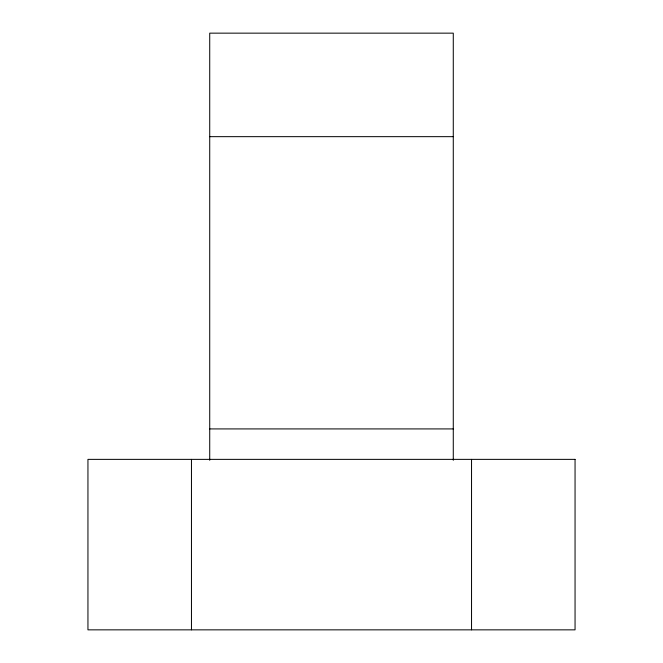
<?xml version="1.0" encoding="UTF-8"?>
<svg xmlns="http://www.w3.org/2000/svg" width="663" height="663" viewBox="0 0 663 663"><rect width="100%" height="100%" fill="white"/><g stroke="black" fill="none" stroke-linecap="round" stroke-linejoin="round"><path stroke-width="0.99" d="M209.723 136.661L453.277 136.661M209.723 428.92L453.277 428.92M471.542 459.368L471.542 629.85M453.277 460.279L453.277 33.15L209.723 33.15L209.723 460.279M191.458 459.368L191.458 629.85M575.053 459.368L87.947 459.368L87.947 629.85L575.053 629.85L575.053 459.368"/></g></svg>
